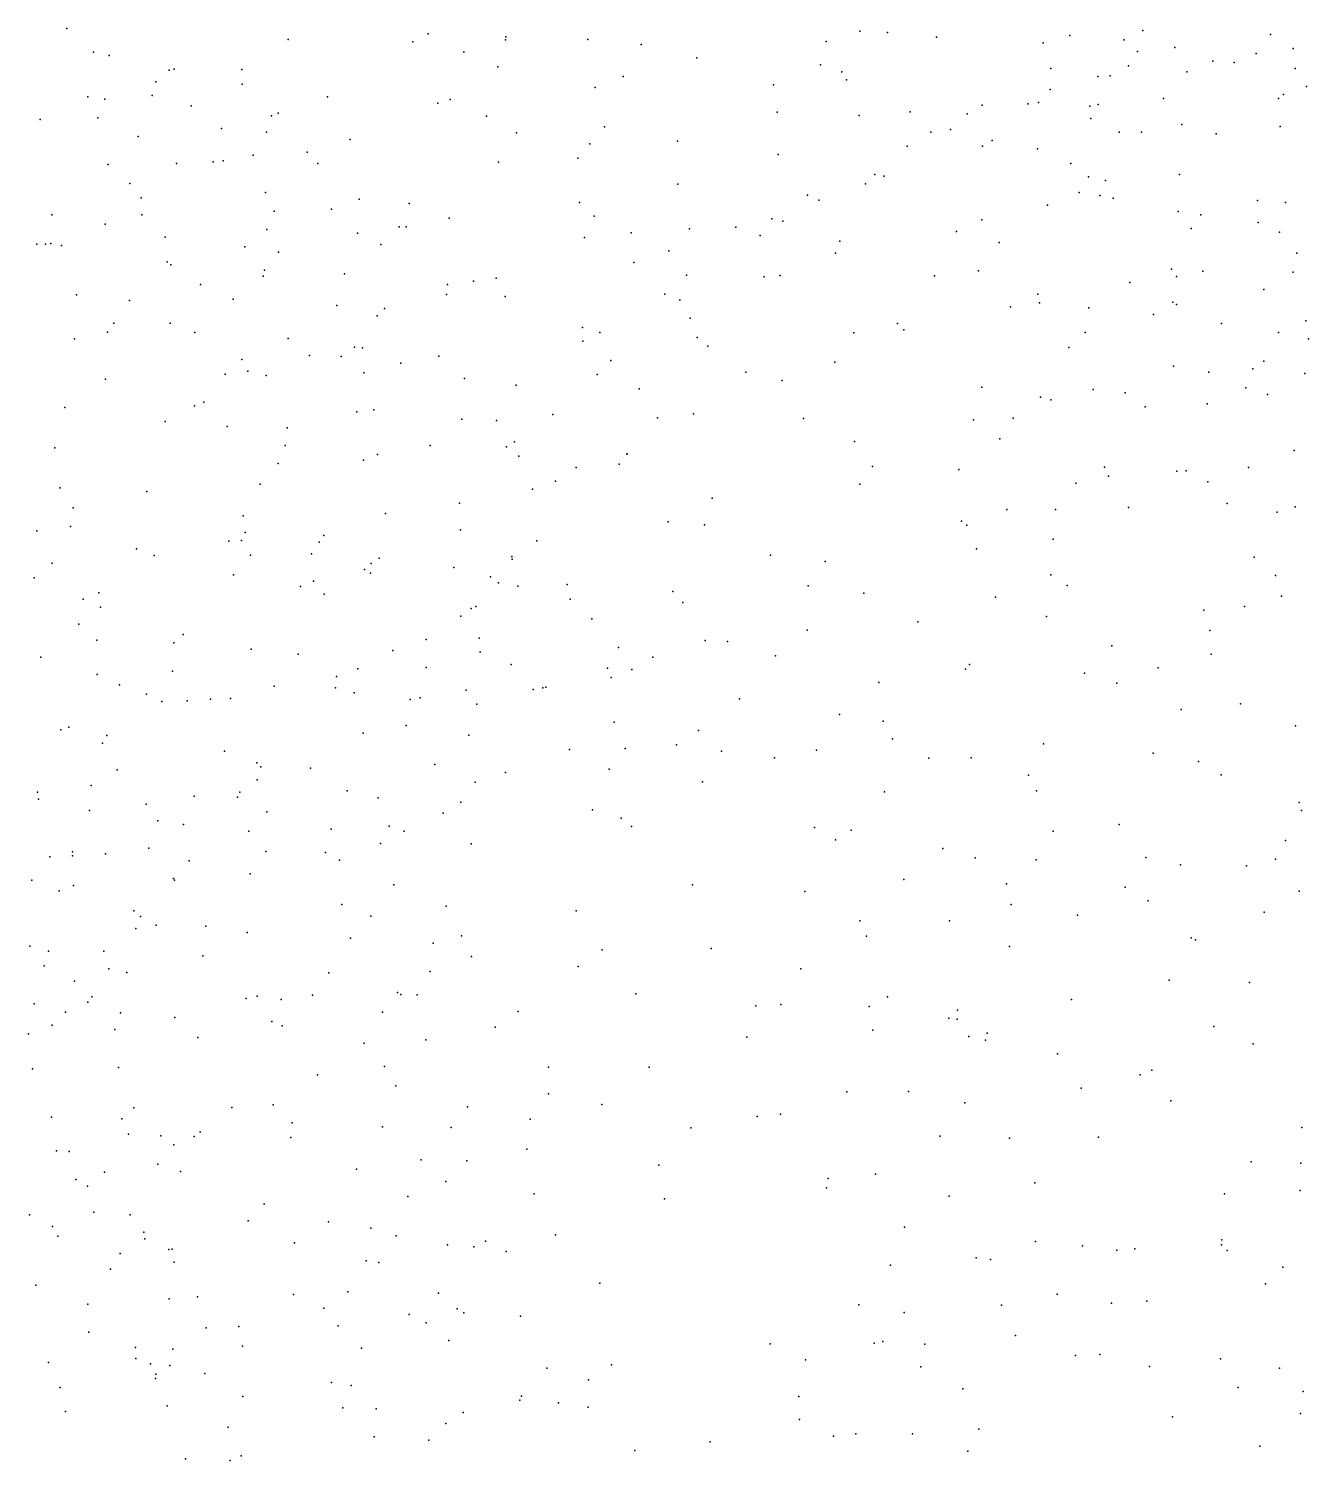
# Model space of a CAD drawing. Header units: metres. Extents: x -24.3 to 24.3, y -27.7 to 27.7.
# Drawn here: x -3.181 to -0.164, y 6.769 to 10.145 of the extents above; entities that cross this region are included whole.
import ezdxf

# ---------------------------------------------------------------- set-up
doc = ezdxf.new("R2010")
doc.units = ezdxf.units.M

msp = doc.modelspace()

# ---------------------------------------------------------------- linework, layer by layer
for p in [(-3.091, 10.1445, 20.8835), (-2.2394, 10.1321, 13.3115), (-1.2217, 10.1387, 17.2665), (-1.1565, 10.1353, 4.6438), (-0.7265, 10.1286, 20.8604), (-0.5546, 10.14, 13.3685), (-0.2534, 10.1304, 21.7149), (-2.5688, 10.1191, 23.8003), (-2.2751, 10.1134, 11.3091), (-2.0571, 10.1184, 20.2555), (-2.0556, 10.1251, 17.5345), (-1.8627, 10.1187, 11.3402), (-1.7372, 10.1072, 20.2387), (-1.3007, 10.1139, 11.4363), (-1.0405, 10.1245, 4.117), (-0.7891, 10.1108, 12.9442), (-0.599, 10.1181, 1.526), (-0.479, 10.1, 21.1375), (-0.1998, 10.098, 13.8342), (-3.0282, 10.089, -23.4353), (-2.9909, 10.0811, 11.357), (-2.1553, 10.0888, -11.9656), (-1.6059, 10.0756, 11.3567), (-0.5668, 10.0906, -12.5108), (-0.389, 10.0676, 12.2902), (-0.3393, 10.0647, -25.781), (-0.2875, 10.0856, 0.8434), (-2.8494, 10.0464, 20.6156), (-2.8377, 10.0493, 23.6268), (-2.6783, 10.0485, 20.462), (-2.0746, 10.0543, -24.2579), (-1.7796, 10.0318, 23.7641), (-1.3139, 10.0592, -12.2013), (-1.2636, 10.0428, 12.9499), (-0.7709, 10.0505, 16.9976), (-0.6605, 10.0315, 11.9844), (-0.6312, 10.0333, 1.7891), (-0.5884, 10.0568, 12.7839), (-0.4507, 10.0424, 13.0893), (-0.1954, 10.0507, 12.4268), (-2.8808, 10.0193, -11.8316), (-2.6778, 10.0139, -16.7943), (-1.8454, 10.0056, 13.1588), (-1.4252, 10.0123, -24.8491), (-1.2528, 10.0237, 5.1034), (-0.773, 10.0011, 3.0473), (-0.1687, 10.0082, 12.841), (-3.0415, 9.9834, -21.0169), (-3.0013, 9.9784, 6.6528), (-2.8895, 9.9865, 13.5278), (-2.7978, 9.9624, 17.7961), (-2.4765, 9.9837, -17.7751), (-2.2164, 9.9685, 17.6835), (-2.1871, 9.9775, 6.3622), (-0.9328, 9.9644, 11.9894), (-0.8245, 9.9673, 3.5261), (-0.8001, 9.9703, 12.246), (-0.6792, 9.9616, 23.0882), (-0.6599, 9.9658, -25.4586), (-0.5053, 9.98, 16.8596), (-0.2348, 9.9796, 16.5038), (-0.2226, 9.9895, 21.9646), (-3.154, 9.9299, 21.0065), (-3.0176, 9.9344, 20.7939), (-2.6082, 9.9387, -18.6642), (-2.593, 9.9449, -24.1574), (-2.1013, 9.9385, 23.7471), (-1.4166, 9.9477, 5.5957), (-1.2231, 9.94, 12.6564), (-1.1026, 9.9485, 11.7852), (-0.9684, 9.9434, 20.5399), (-0.6767, 9.9325, 2.5895), (-2.7259, 9.909, 11.3069), (-2.6205, 9.9003, 13.4419), (-2.0309, 9.8986, -24.5805), (-1.8237, 9.9128, 17.6432), (-1.0542, 9.9, 4.5306), (-1.0077, 9.9067, -25.1806), (-0.61, 9.9001, 2.207), (-0.5578, 9.9006, 20.96), (-0.4623, 9.9185, 1.3384), (-0.3819, 9.8962, 22.6657), (-0.2305, 9.9141, 21.6989), (-2.9228, 9.89, -20.3985), (-2.4226, 9.8829, 17.7497), (-1.8578, 9.8731, 20.171), (-1.6516, 9.8791, 5.8491), (-1.1101, 9.8676, 23.4545), (-0.9324, 9.867, 23.3139), (-0.9094, 9.8811, 17.3524), (-0.8028, 9.8609, 3.7269), (-2.993, 9.8244, -24.2962), (-2.8323, 9.8269, -20.1124), (-2.7457, 9.8305, 20.5091), (-2.722, 9.833, -19.6408), (-2.6515, 9.846, -19.1562), (-2.5246, 9.8531, 20.3522), (-2.4992, 9.8262, -24.4995), (-2.0734, 9.8297, 6.1647), (-1.8865, 9.8393, 11.3567), (-1.4137, 9.8475, 11.6401), (-0.7241, 9.8267, 20.7483), (-1.1865, 9.8005, 12.1999), (-1.1641, 9.7964, 20.366), (-0.6822, 9.7948, 3.1945), (-0.468, 9.8006, 1.5992), (-2.942, 9.7794, 13.5719), (-2.6224, 9.7585, 17.8417), (-1.6503, 9.7777, 20.1834), (-1.208, 9.7786, 5.1598), (-0.7041, 9.7581, 3.4439), (-0.6424, 9.7862, 17.2546), (-2.9155, 9.7454, 23.5298), (-2.4015, 9.7425, 13.3826), (-2.2841, 9.7319, -17.6117), (-1.8821, 9.7349, -11.7694), (-1.3449, 9.7516, 12.3737), (-1.3181, 9.7397, 5.415), (-0.7792, 9.7279, 3.9175), (-0.6554, 9.7513, -12.0475), (-0.6241, 9.7446, 23.0955), (-0.2842, 9.7391, -12.1083), (-0.2181, 9.7347, 21.4469), (-3.126, 9.7057, 20.9833), (-2.9141, 9.7051, 6.4312), (-2.6023, 9.714, 6.3414), (-2.467, 9.7188, -11.7303), (-2.1899, 9.698, 23.722), (-1.8479, 9.7025, 12.9335), (-1.4291, 9.6957, 20.218), (-1.4027, 9.6902, 12.0985), (-0.9339, 9.6935, 4.4419), (-0.4707, 9.713, 22.9405), (-0.418, 9.7052, 17.1724), (-3.0003, 9.6835, -16.4877), (-2.6196, 9.6705, -16.5784), (-2.4053, 9.6619, 6.1864), (-2.3071, 9.6769, -17.9653), (-2.2912, 9.6773, 11.3378), (-1.7602, 9.6628, 17.858), (-1.623, 9.6721, 11.6274), (-1.5134, 9.6761, 12.5237), (-1.4565, 9.6566, 11.7683), (-0.9936, 9.6665, -11.8551), (-0.4402, 9.6734, 1.9673), (-0.2826, 9.6874, 21.1843), (-0.2319, 9.6643, 1.0334), (-3.1616, 9.6367, 6.39), (-3.1409, 9.6364, 13.6818), (-3.1287, 9.6376, -20.9176), (-3.1037, 9.6333, -11.7472), (-2.8593, 9.6531, 17.826), (-2.6714, 9.6302, 13.4931), (-2.3509, 9.6357, -18.2985), (-1.8707, 9.652, 23.6819), (-1.2685, 9.6431, 23.4921), (-0.8927, 9.6405, 23.3487), (-2.8543, 9.5944, 11.2961), (-2.592, 9.6171, -19.4187), (-1.7543, 9.593, 20.1033), (-1.6719, 9.6209, 5.6675), (-1.2786, 9.6151, -11.7614), (-0.1913, 9.6147, 17.1016), (-2.8455, 9.5872, -24.6899), (-2.6281, 9.5606, 11.3201), (-2.6246, 9.575, 20.4001), (-2.4363, 9.5667, 17.867), (-2.0786, 9.5564, 5.9073), (-1.6298, 9.5629, 23.6176), (-1.447, 9.5591, 5.4763), (-1.4093, 9.5622, 17.9165), (-1.0457, 9.5619, 4.8814), (-0.9416, 9.5733, 20.439), (-0.487, 9.5773, 2.8124), (-0.4751, 9.5603, -25.7598), (-0.4132, 9.5723, 2.2234), (-0.2003, 9.5705, 22.6897), (-2.7755, 9.5415, -20.2127), (-2.1934, 9.541, -17.1514), (-2.1319, 9.5494, 20.1425), (-0.5847, 9.5459, 20.7814), (-0.2693, 9.5298, 1.3515), (-3.0682, 9.5169, 17.8274), (-2.9431, 9.5034, 13.6061), (-2.6983, 9.5069, 6.1476), (-2.4547, 9.4919, 6.0133), (-2.1958, 9.518, 13.2057), (-2.0577, 9.5128, 13.021), (-1.6812, 9.5187, 12.5666), (-1.6455, 9.5053, 11.9905), (-0.8664, 9.4886, 4.5448), (-0.8021, 9.5185, 17.6693), (-0.798, 9.498, 4.3217), (-0.6815, 9.486, 3.9841), (-0.4833, 9.4995, 17.5072), (-0.4747, 9.4942, 23.094), (-2.3596, 9.467, 20.2242), (-2.3422, 9.4848, -18.6519), (-1.6215, 9.4615, 12.3332), (-0.5291, 9.4702, 3.273), (-0.1699, 9.4557, 22.879), (-2.9952, 9.4285, 20.8015), (-2.9802, 9.4497, 23.4437), (-2.8473, 9.4501, 20.5857), (-2.7889, 9.4284, 23.5547), (-1.8751, 9.4397, 17.9989), (-1.8345, 9.428, -11.6363), (-1.2355, 9.4273, 5.1423), (-1.1326, 9.4491, 17.9133), (-1.1176, 9.4342, 20.2911), (-0.6906, 9.4278, -11.6179), (-0.3689, 9.4494, 2.5138), (-0.2342, 9.4277, 21.0683), (-3.0725, 9.4133, 6.1203), (-2.5691, 9.4136, -19.6619), (-2.4129, 9.3938, 13.4293), (-2.394, 9.392, 17.9923), (-1.8743, 9.4073, 11.6579), (-1.6051, 9.4162, 20.0973), (-1.5801, 9.3956, 18.0695), (-0.7286, 9.3924, 20.5744), (-0.1642, 9.413, 17.3593), (-2.678, 9.364, 17.9047), (-2.5185, 9.3738, 23.659), (-2.4443, 9.3717, -25.02), (-2.3033, 9.3557, 5.7829), (-2.2142, 9.3725, 11.4459), (-1.8084, 9.3618, 23.6718), (-1.2805, 9.3581, -25.3037), (-0.2693, 9.3605, 2.1395), (-2.9993, 9.3178, -20.6108), (-2.7178, 9.3295, 11.3358), (-2.6644, 9.337, 13.5264), (-2.6209, 9.327, -11.6327), (-2.3909, 9.333, -19.2578), (-2.1534, 9.3195, 13.0605), (-1.8407, 9.329, 12.566), (-1.4899, 9.3346, 23.7154), (-0.482, 9.3488, 20.7938), (-0.3986, 9.3346, -11.563), (-0.2949, 9.3423, 17.5604), (-0.1723, 9.3313, 1.5187), (-2.0314, 9.3038, -17.722), (-1.7414, 9.2955, 12.2117), (-1.4043, 9.3146, -11.5162), (-0.9339, 9.2995, 20.3571), (-0.6717, 9.2935, 23.4516), (-0.5962, 9.2857, 4.0258), (-0.3113, 9.2973, 2.9472), (-3.0954, 9.2509, 5.9331), (-2.7902, 9.2553, 5.8728), (-2.7676, 9.2641, -25.0402), (-0.7954, 9.2754, 17.919), (-0.7713, 9.2692, 4.5107), (-0.5489, 9.2528, 17.8051), (-0.4028, 9.26, 3.3102), (-0.2609, 9.282, 23.2746), (-2.859, 9.2181, 13.6107), (-2.4074, 9.2411, 11.4174), (-2.3674, 9.2453, 20.2163), (-2.1595, 9.2237, 20.0501), (-2.0777, 9.2209, -18.1486), (-1.9454, 9.2344, 5.5494), (-1.6983, 9.2268, -25.2661), (-1.6136, 9.2359, 18.2367), (-1.3544, 9.2252, 5.2552), (-0.9534, 9.2224, 18.0683), (-0.86, 9.226, 4.7088), (-2.7129, 9.2061, 20.4455), (-2.5717, 9.2035, 5.7356), (-3.1187, 9.1564, 21.0282), (-2.5761, 9.1616, 18.0671), (-2.2342, 9.1613, -19.0051), (-2.0547, 9.1588, 11.7359), (-2.0353, 9.1699, -17.0563), (-1.234, 9.171, 23.7278), (-0.8915, 9.1777, 23.5909), (-0.1979, 9.1495, 2.821), (-2.593, 9.119, 23.6), (-2.3915, 9.1268, 18.2061), (-2.3583, 9.14, 23.6317), (-2.0253, 9.1366, 12.8322), (-1.7891, 9.1179, 18.3546), (-1.7706, 9.1413, -11.5046), (-1.7703, 9.1421, 5.433), (-1.8905, 9.1099, 23.6837), (-1.1918, 9.1121, 18.3279), (-0.9878, 9.1054, -11.3456), (-0.6444, 9.1103, -25.6735), (-0.6351, 9.0896, 23.6221), (-0.4739, 9.1007, 3.9314), (-0.4522, 9.1019, -11.3081), (-0.3053, 9.1101, -25.8959), (-3.1064, 9.0619, 13.8093), (-2.9022, 9.0533, 20.6965), (-2.6349, 9.0706, -16.5831), (-1.9933, 9.059, 12.0415), (-1.939, 9.0773, -17.4854), (-1.2214, 9.0702, 20.115), (-0.7127, 9.0731, 18.1011), (-0.4011, 9.0757, 3.7248), (-3.0761, 9.0149, 17.9125), (-2.1653, 9.0254, 23.7001), (-1.5696, 9.0376, 5.3006), (-0.5882, 9.0153, 4.2777), (-0.3555, 9.0249, 20.7985), (-0.1953, 9.0172, 20.9462), (-2.6754, 8.9954, 5.5408), (-2.3394, 9.0014, -19.5761), (-1.6735, 8.9815, 19.9173), (-0.9817, 8.9832, 18.3549), (-0.8748, 9.0107, 23.7347), (-0.7599, 9.0104, 4.6208), (-0.2379, 9.0046, 17.91), (-3.1615, 8.9604, -16.4842), (-3.0822, 8.9708, 5.5959), (-2.6702, 8.9561, 18.1664), (-2.485, 8.949, 18.2962), (-2.1631, 8.9629, 11.8633), (-1.5877, 8.9747, 23.7505), (-0.9695, 8.9737, 20.2681), (-2.9267, 8.9178, 23.3939), (-2.709, 8.9358, 11.4513), (-2.6793, 8.9373, -20.273), (-2.4962, 8.9335, -19.9745), (-1.9827, 8.9367, 5.3003), (-0.9465, 8.9176, 4.8798), (-0.766, 8.9405, 20.4173), (-3.1254, 8.8844, -11.6772), (-2.8851, 8.9019, 13.7051), (-2.6575, 8.9034, 23.5484), (-2.514, 8.9063, 20.2711), (-2.3736, 8.883, 20.0996), (-2.3549, 8.8957, -25.3044), (-2.0418, 8.8996, 12.497), (-2.0413, 8.8934, 12.2466), (-1.432, 8.9032, -11.3473), (-1.3032, 8.8882, 23.815), (-0.2919, 8.8983, 23.8676), (-3.1679, 8.8493, -25.2049), (-2.6982, 8.8567, 20.417), (-2.3894, 8.8695, 23.6514), (-2.3748, 8.8603, 5.3183), (-2.1789, 8.8736, 18.4971), (-2.0921, 8.8521, -16.9803), (-0.7714, 8.8563, -11.1344), (-0.2419, 8.8549, 3.5959), (-3.015, 8.8144, 5.3923), (-2.5399, 8.8294, 11.6245), (-2.5091, 8.8421, 13.4079), (-2.4842, 8.8111, -16.7305), (-2.073, 8.8376, 12.7904), (-2.0279, 8.8296, -18.9431), (-1.9117, 8.8336, -18.3536), (-1.6622, 8.8176, 18.72), (-1.3432, 8.8306, 5.1415), (-1.2121, 8.8134, 20.0837), (-0.7329, 8.8313, 23.9903), (-3.0524, 8.7992, -20.7275), (-3.0117, 8.7803, 18.0727), (-2.1378, 8.7776, -19.3294), (-2.1267, 8.7818, -11.489), (-1.9046, 8.7996, 19.825), (-1.6391, 8.7912, -25.4143), (-0.902, 8.8039, 18.5127), (-0.3144, 8.7818, 3.8503), (-0.2272, 8.8063, -11.0315), (-2.1617, 8.7589, 18.733), (-1.853, 8.7529, 18.9114), (-1.0845, 8.7455, 18.6819), (-0.7816, 8.7586, 4.7314), (-0.4107, 8.7732, 18.2695), (-3.0628, 8.7407, 23.2884), (-2.8162, 8.7163, 11.5228), (-1.3455, 8.7258, 23.9656), (-0.3965, 8.7251, 24.1276), (-3.0203, 8.7024, 13.8515), (-2.8389, 8.6965, 18.254), (-2.6563, 8.6813, 23.6056), (-2.322, 8.678, 23.7358), (-2.2436, 8.7039, 19.8672), (-2.1191, 8.7071, 12.3851), (-1.7905, 8.6854, 19.1129), (-1.5861, 8.7021, 18.9675), (-1.5334, 8.6998, 5.1211), (-0.6272, 8.6893, 4.4926), (-3.1517, 8.6628, 11.3842), (-2.5451, 8.6695, 5.2156), (-2.1167, 8.674, 18.9367), (-2.0436, 8.6455, -25.4058), (-1.7091, 8.6626, 23.9152), (-1.4199, 8.666, 19.8751), (-0.9629, 8.6453, 4.8859), (-0.3931, 8.6693, -25.8006), (-3.0191, 8.622, 20.9184), (-2.8416, 8.6298, 13.7448), (-2.4552, 8.6166, 13.3485), (-2.4052, 8.6351, 11.9665), (-2.2439, 8.6382, 13.0103), (-1.8164, 8.6365, -18.0691), (-1.8077, 8.6147, 19.3873), (-1.7589, 8.6337, 19.6169), (-0.9724, 8.6344, 20.2563), (-0.6921, 8.6251, 18.5684), (-0.5183, 8.6373, 4.2979), (-2.9668, 8.5971, -11.6717), (-2.9026, 8.5751, 5.1419), (-2.6018, 8.5941, -11.6143), (-2.4575, 8.5902, -20.1676), (-2.4136, 8.5787, 19.9916), (-2.1491, 8.5847, 19.6748), (-1.9913, 8.5863, 19.2701), (-1.9689, 8.5904, 5.1291), (-1.9618, 8.5916, -17.2827), (-1.1764, 8.6024, 18.9085), (-0.6159, 8.6016, 24.2686), (-2.8669, 8.5579, 23.3995), (-2.8069, 8.5593, -25.3575), (-2.7524, 8.5635, 18.5358), (-2.7047, 8.5653, 20.3633), (-2.2817, 8.5626, 19.1095), (-2.2581, 8.5668, 19.3863), (-2.1246, 8.5518, 12.6817), (-1.5054, 8.5642, 19.1762), (-0.3239, 8.5525, 20.718), (-1.8004, 8.509, -17.6943), (-1.2691, 8.5273, 4.9638), (-1.1665, 8.512, 20.1213), (-0.4641, 8.539, -10.876), (-3.1046, 8.4909, 5.0884), (-3.0863, 8.4976, 21.122), (-2.9968, 8.4777, 13.9358), (-2.3922, 8.4832, 19.6344), (-2.2908, 8.5016, 12.2371), (-2.1429, 8.4785, 23.941), (-1.6016, 8.4894, 19.5291), (-0.1946, 8.5008, 24.425), (-3.0068, 8.4598, 11.5714), (-2.7194, 8.4407, 18.8472), (-1.9058, 8.445, -19.071), (-1.7744, 8.4473, -25.4604), (-1.6538, 8.4561, 5.019), (-1.5478, 8.4408, 24.1897), (-1.3234, 8.4433, -25.4975), (-1.1443, 8.4701, 24.2857), (-0.7889, 8.4581, -10.9266), (-2.6426, 8.4136, 11.9028), (-2.2233, 8.4091, 5.0158), (-1.4228, 8.4249, 19.7703), (-1.0591, 8.424, 19.0174), (-0.9592, 8.425, -25.5412), (-0.5302, 8.4365, 4.3902), (-0.4231, 8.4164, 18.5545), (-2.972, 8.3969, 20.8848), (-2.642, 8.3735, 19.352), (-2.6332, 8.4042, 13.6639), (-2.5167, 8.4005, 12.0855), (-2.0571, 8.3905, -11.4507), (-1.8126, 8.3988, 24.1489), (-0.8237, 8.384, 24.4719), (-0.3696, 8.3852, 4.0943), (-3.1599, 8.3444, 18.379), (-3.0335, 8.3602, 23.279), (-2.6826, 8.3445, 20.1398), (-2.4296, 8.3471, -16.9584), (-2.1283, 8.3674, -19.7416), (-1.592, 8.3683, -11.2569), (-1.1637, 8.3448, 19.2248), (-0.8049, 8.3476, 20.3798), (-3.1572, 8.3275, 4.9498), (-2.9036, 8.3162, 18.947), (-2.7909, 8.335, 19.1544), (-2.6882, 8.3324, 23.7145), (-2.3566, 8.3305, 23.9553), (-2.162, 8.3207, -17.2018), (-0.186, 8.3196, 20.7948), (-3.0373, 8.3009, 18.7489), (-2.8765, 8.2767, 20.7207), (-2.6191, 8.2981, 4.9203), (-2.2039, 8.2944, 12.6952), (-1.8516, 8.3026, 4.9387), (-1.7837, 8.2826, -18.4551), (-0.1803, 8.3012, -25.8573), (-2.8154, 8.2682, -11.6705), (-2.662, 8.2523, -25.3967), (-2.4677, 8.2572, -11.5931), (-2.3309, 8.2642, -25.4268), (-2.2958, 8.252, 13.1824), (-1.7594, 8.263, -17.9941), (-1.3281, 8.2608, 24.4394), (-1.242, 8.2549, 19.9382), (-0.7655, 8.2524, 4.6407), (-0.6101, 8.2683, 20.574), (-3.0776, 8.2032, -20.9446), (-2.8973, 8.2121, 4.8468), (-2.6217, 8.2043, 23.9426), (-2.351, 8.2232, 4.8661), (-2.1376, 8.222, 24.1804), (-1.2786, 8.2321, -11.0862), (-1.0259, 8.2116, 24.5827), (-0.2179, 8.2305, 24.7298), (-3.1312, 8.1919, 23.3773), (-3.0773, 8.1942, 19.1402), (-2.9997, 8.1987, -25.3605), (-2.8023, 8.1821, 20.3611), (-2.4809, 8.202, -20.4509), (-2.4483, 8.1841, 12.2905), (-0.9494, 8.189, 20.2805), (-0.8056, 8.1843, 24.6785), (-0.5472, 8.1905, 18.7965), (-0.4658, 8.173, -25.6781), (-0.3101, 8.1707, 4.1206), (-0.242, 8.1859, 18.6049), (-3.1733, 8.1365, 11.6925), (-2.839, 8.1405, 19.9928), (-2.8372, 8.1371, 23.7879), (-2.6583, 8.1517, 12.099), (-1.1178, 8.1381, 19.3049), (-3.109, 8.1118, -11.7591), (-3.075, 8.1242, 19.4669), (-2.3202, 8.1256, 12.5981), (-1.6157, 8.1261, 24.4858), (-1.3513, 8.1102, 4.7982), (-0.8757, 8.1284, 19.1264), (-0.5959, 8.1205, 24.8078), (-0.1857, 8.1106, -10.652), (-2.4426, 8.0793, -17.1005), (-2.1969, 8.0754, -20.1079), (-0.8645, 8.0794, -10.8645), (-0.5419, 8.0881, 4.4543), (-2.9325, 8.0644, 14.0405), (-2.917, 8.0513, -16.8347), (-2.3741, 8.0515, 24.2277), (-1.8904, 8.0643, 24.4621), (-1.2216, 8.0408, 24.6939), (-1.0101, 8.0409, 24.7594), (-0.7086, 8.0543, 20.551), (-0.2683, 8.0614, 20.7962), (-2.9278, 8.0229, 20.9194), (-2.8804, 8.0309, 11.9624), (-2.7629, 8.0279, 4.7036), (-2.6656, 8.0132, 13.8477), (-2.1604, 8.0057, 4.7095), (-1.206, 8.0046, 19.9333), (-0.4402, 8.0011, 18.8423), (-3.1779, 7.9813, 21.8299), (-3.134, 7.9695, 23.6679), (-3.0035, 7.9694, 23.8534), (-2.4221, 8.0001, 4.6947), (-2.2272, 7.9879, 13.1654), (-1.829, 7.9728, -18.3769), (-1.5719, 7.9757, 24.6507), (-0.8683, 7.9803, 4.5753), (-0.4304, 7.9957, 24.9094), (-3.1443, 7.9347, -25.3132), (-2.7704, 7.9585, 24.1448), (-2.1365, 7.9569, -25.4025), (-1.8854, 7.9335, -11.4316), (-2.9916, 7.928, 21.1086), (-2.9492, 7.9189, 20.1014), (-2.4728, 7.9182, 12.5297), (-2.2347, 7.9216, 24.4368), (-1.3602, 7.9279, -25.4649), (-0.492, 7.9007, 20.7166), (-3.0724, 7.8986, 14.1796), (-2.5119, 7.8659, 13.7508), (-2.3116, 7.872, -17.4363), (-2.3038, 7.8673, 13.5054), (-2.2646, 7.8666, -11.5739), (-1.7494, 7.8685, 4.6392), (-0.3026, 7.8956, -25.6623), (-3.1675, 7.8449, 4.563), (-3.0409, 7.849, 21.3589), (-3.0321, 7.8615, -20.987), (-2.6678, 7.8577, -11.7204), (-2.6418, 7.8634, 4.5975), (-2.5859, 7.8552, 24.3572), (-1.4663, 7.8405, 4.6285), (-1.4074, 7.8439, -11.1692), (-1.1994, 7.8391, 4.6205), (-1.1564, 7.862, 24.8648), (-0.7225, 7.8556, 24.9428), (-3.0937, 7.8257, 21.6192), (-2.9642, 7.8237, 20.3748), (-2.8364, 7.8127, -25.3099), (-2.6077, 7.8036, 12.3773), (-2.3468, 7.8253, -20.4946), (-2.027, 7.8272, -17.9097), (-1.0119, 7.8112, 20.3353), (-0.9922, 7.809, 19.3418), (-0.9912, 7.8303, -25.4832), (-3.1808, 7.7745, 23.9873), (-3.1255, 7.7948, 20.0405), (-2.9779, 7.7849, 11.9857), (-2.7817, 7.7656, 24.4188), (-2.5828, 7.7929, -17.2534), (-2.0809, 7.7898, -20.11), (-1.4875, 7.7662, 24.8488), (-1.1905, 7.7833, 19.8793), (-0.9648, 7.7682, 24.9478), (-0.9215, 7.776, -10.8904), (-0.3873, 7.7919, 25.0225), (-2.3899, 7.7526, 24.6272), (-2.2442, 7.7603, 13.0614), (-0.9249, 7.7596, 4.5084), (-0.2941, 7.7508, 4.1662), (-2.3417, 7.697, 12.8513), (-0.7558, 7.7275, 20.6175), (-3.1715, 7.6921, 11.8666), (-2.9692, 7.6954, 14.1906), (-2.5001, 7.6776, 12.5532), (-1.9551, 7.6961, 4.5199), (-1.718, 7.6955, -25.3921), (-0.5607, 7.6775, -10.7455), (-0.5335, 7.6888, -25.5515), (-2.3151, 7.6516, 13.643), (-1.9552, 7.633, -19.5917), (-1.2521, 7.6373, -25.4234), (-1.1071, 7.6383, 19.615), (-0.6994, 7.646, 4.3528), (-2.9327, 7.6, 4.4161), (-2.702, 7.601, 4.4267), (-2.6043, 7.6069, 14.0058), (-2.1466, 7.6023, -18.1251), (-1.8297, 7.6075, 24.88), (-0.9736, 7.612, 20.438), (-0.4884, 7.6168, 18.9094), (-3.1268, 7.5781, 14.358), (-2.9613, 7.5737, 21.3269), (-2.56, 7.5649, -20.7733), (-1.9985, 7.573, -25.3233), (-1.4631, 7.5795, 4.4563), (-1.4087, 7.5852, 24.9686), (-2.9453, 7.5376, 20.6031), (-2.8695, 7.5341, -21.0098), (-2.7906, 7.5326, -11.812), (-2.7767, 7.543, 14.1288), (-2.5629, 7.53, -17.5789), (-2.3468, 7.5554, 4.4128), (-2.1852, 7.5532, 13.3861), (-1.6199, 7.5525, -11.364), (-1.032, 7.5331, 4.4037), (-0.8689, 7.5284, 19.2751), (-0.6588, 7.5306, 19.0815), (-0.1795, 7.5537, 4.0101), (-3.1152, 7.4988, 22.0608), (-3.0851, 7.4969, -11.8802), (-2.8389, 7.5123, 12.2359), (-2.0067, 7.5026, -19.979), (-2.8759, 7.4668, 21.1247), (-2.2557, 7.4777, 13.0095), (-2.1475, 7.4749, -20.2968), (-1.695, 7.4649, 4.3828), (-0.2992, 7.4727, 18.768), (-0.1816, 7.4691, -10.6587), (-3.0699, 7.4311, 4.3533), (-3.0018, 7.448, 20.4056), (-2.8226, 7.4497, 24.7574), (-2.4081, 7.4556, 24.8492), (-1.2964, 7.4335, 4.3557), (-1.1843, 7.4432, 19.7525), (-3.0421, 7.4153, 21.8477), (-2.197, 7.426, 24.9217), (-1.9893, 7.3968, -19.3987), (-1.3, 7.4114, 25.0739), (-0.8093, 7.4227, 4.2771), (-0.362, 7.3975, 20.8493), (-0.1835, 7.405, 25.2404), (-2.6255, 7.3727, 14.0992), (-2.2868, 7.391, -18.3612), (-1.6821, 7.3855, 25.0253), (-1.0109, 7.3919, 20.4696), (-3.1786, 7.3475, 22.5014), (-3.027, 7.3539, 12.1534), (-2.9414, 7.3473, 21.5934), (-2.6637, 7.3333, 24.9101), (-2.4739, 7.3312, -18.0775), (-3.1244, 7.3203, 14.5241), (-3.1122, 7.2975, -17.289), (-2.9092, 7.3067, 14.3552), (-2.374, 7.3164, 12.8518), (-2.3146, 7.2979, -18.6874), (-1.9387, 7.3005, 4.2669), (-1.116, 7.3187, 4.2539), (-2.9072, 7.2908, 24.9011), (-2.8502, 7.2659, 4.2544), (-2.8421, 7.2663, 20.9741), (-2.5543, 7.2814, -11.8202), (-2.1933, 7.2768, -19.1845), (-2.1313, 7.2719, 13.1413), (-2.1035, 7.2854, 13.5137), (-2.0555, 7.2614, 25.0135), (-0.8074, 7.2846, 25.214), (-0.6966, 7.2745, 4.1413), (-0.6158, 7.2641, 20.7794), (-0.573, 7.2672, 18.9821), (-0.3688, 7.2769, 25.2908), (-0.368, 7.2884, -10.8106), (-0.3556, 7.2634, -25.3773), (-2.9651, 7.2564, 20.5789), (-2.8376, 7.2359, -17.8208), (-2.3848, 7.2394, -20.6706), (-2.3554, 7.2352, 4.2071), (-1.149, 7.229, 25.1788), (-0.9475, 7.2461, 20.6643), (-0.9136, 7.2422, 4.1685), (-2.9879, 7.2199, 21.9472), (-0.2243, 7.2239, 18.7405), (-3.1638, 7.1819, -17.6186), (-2.5568, 7.1596, 4.1724), (-2.4283, 7.1664, 25.0359), (-2.2145, 7.1627, -19.7658), (-1.8345, 7.1863, -25.2179), (-0.7564, 7.1604, 19.0859), (-0.2656, 7.1848, 20.9315), (-3.0411, 7.1371, 22.2554), (-2.8495, 7.1499, -18.2527), (-2.783, 7.1546, 12.4542), (-2.4852, 7.1273, 12.7063), (-2.1709, 7.1259, -20.2884), (-1.2241, 7.1357, 20.3598), (-0.8879, 7.1347, 19.264), (-0.6285, 7.1394, -25.3057), (-0.5453, 7.1439, 25.3078), (-2.2842, 7.113, -25.0788), (-2.2438, 7.0927, 13.9257), (-2.1552, 7.1166, -11.7534), (-2.0217, 7.1085, 13.4091), (-1.1172, 7.1175, 20.5923), (-3.0392, 7.0709, 14.6258), (-2.7622, 7.0813, 21.1295), (-2.6851, 7.084, -18.9271), (-2.4514, 7.0857, 14.1288), (-0.8547, 7.0635, 4.0258), (-2.9289, 7.0346, -24.8297), (-2.8409, 7.0312, -11.927), (-2.6767, 7.0381, 25.0918), (-2.3965, 7.0336, -19.3535), (-2.1906, 7.0511, 25.0986), (-1.4327, 7.0431, -11.4691), (-1.1878, 7.045, 19.6582), (-1.167, 7.0489, -11.3209), (-1.0682, 7.0429, 25.2669), (-3.1341, 6.9996, 12.1673), (-2.9278, 7.0092, 12.3412), (-2.8937, 6.9961, 4.141), (-2.8478, 6.9923, 21.7911), (-1.8068, 6.9936, 25.1625), (-1.3498, 7.0057, 4.0504), (-1.078, 6.9889, 4.0004), (-0.7131, 7.0163, -11.082), (-0.6556, 7.0184, 20.8415), (-0.5388, 6.9903, 3.9029), (-0.3712, 7.0082, 25.3673), (-2.8819, 6.962, 25.1234), (-2.881, 6.9721, -19.2425), (-2.7652, 6.9736, 14.4661), (-1.9594, 6.9863, 4.0645), (-1.8609, 6.9585, 13.5874), (-0.2324, 6.9859, 3.7515), (-3.1066, 6.9404, 4.142), (-2.4665, 6.9521, -20.7445), (-2.4205, 6.9456, -19.6473), (-0.9786, 6.9373, 20.7517), (-0.3296, 6.9402, 18.7534), (-0.1764, 6.9313, -10.9891), (-2.8542, 6.8972, -19.5538), (-2.6759, 6.9196, 12.56), (-2.4402, 6.8927, -19.9718), (-2.3619, 6.89, -20.4122), (-2.0226, 6.9105, -25.0261), (-2.0191, 6.9197, 13.9175), (-1.9319, 6.9042, 13.3644), (-1.8622, 6.8939, -11.7269), (-1.3652, 6.9195, 20.3894), (-3.0938, 6.8841, 14.8002), (-2.1973, 6.8557, 3.9957), (-2.1567, 6.8819, 14.1067), (-1.3639, 6.8649, 20.0685), (-0.4847, 6.8716, 20.9669), (-0.1831, 6.8791, -25.1957), (-2.7106, 6.8466, -20.9489), (-2.3666, 6.8244, -24.8781), (-1.2835, 6.8261, 3.9061), (-1.2313, 6.8309, 25.3065), (-1.0972, 6.8312, 19.4905), (-0.9408, 6.842, 3.871), (-2.2376, 6.8164, 12.9662), (-1.7521, 6.7923, 25.2523), (-1.5742, 6.8124, -11.6383), (-0.9669, 6.7904, 25.3477), (-0.2788, 6.8024, 21.0708), (-2.8113, 6.7727, -20.0696), (-2.7061, 6.7687, 21.6234), (-2.6797, 6.7797, 21.2382)]:
    msp.add_point(p)

doc.saveas('drawing.dxf')
